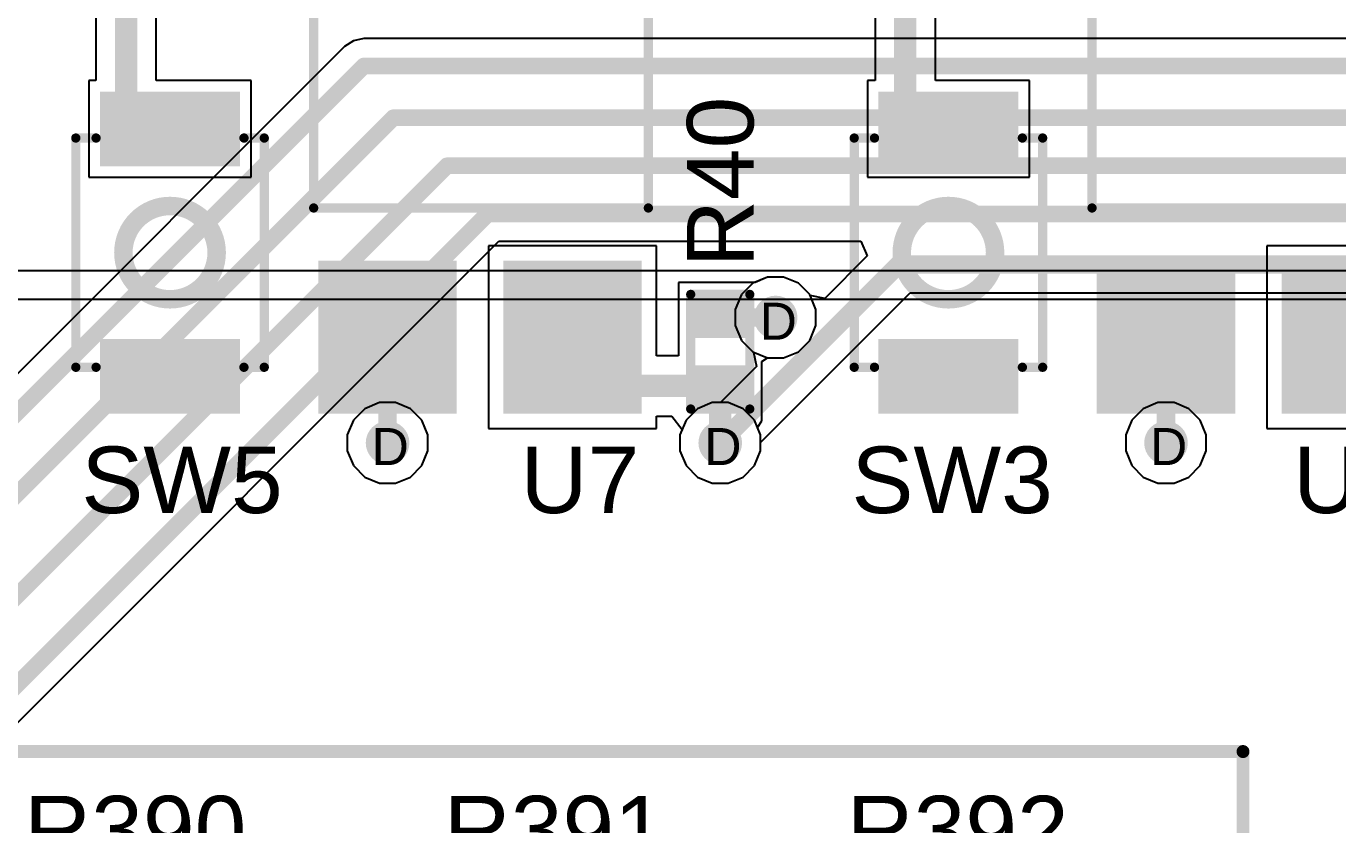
# Model space of a CAD drawing. Header units: inches. Extents: x -11 to 5428, y 0 to 5423.
# Drawn here: x 223.2 to 241.23, y 75.96 to 86.93 of the extents above; entities that cross this region are included whole.
import ezdxf

# ---------------------------------------------------------------- set-up
doc = ezdxf.new("R2010")
doc.units = ezdxf.units.IN
for name, color, linetype in [('Bottom Layer', 5, 'Continuous'), ('Drill Drawing', 1, 'Continuous'), ('GND', 16, 'Continuous'), ('PWR', 76, 'Continuous'), ('Top Layer', 1, 'Continuous'), ('Top Overlay', 2, 'Continuous'), ('Top Paste', 8, 'Continuous'), ('Top Solder', 216, 'Continuous'), ('Via Holes', 16, 'Continuous')]:
    doc.layers.add(name, color=color, linetype=linetype)
doc.styles.add('Arial', font='', dxfattribs={"height": 0.2})
doc.styles.get('Arial').set_extended_font_data('Arial')

# ---------------------------------------------------------------- blocks, each defined once
blk = doc.blocks.new('R___0402_256')
at = {"layer": 'Top Layer'}
for points in [[(-0.699, -0.318), (-0.699, 0.317), (-0.241, 0.317), (-0.241, -0.318)], [(0.241, -0.318), (0.241, 0.317), (0.699, 0.317), (0.699, -0.318)]]:
    blk.add_hatch(color=1, dxfattribs=at).paths.add_polyline_path(points)
at = {"layer": 'Top Paste'}
for points in [[(-0.699, -0.318), (-0.699, 0.317), (-0.241, 0.317), (-0.241, -0.318)], [(0.241, -0.318), (0.241, 0.317), (0.699, 0.317), (0.699, -0.318)]]:
    blk.add_hatch(color=8, dxfattribs=at).paths.add_polyline_path(points)
at = {"layer": 'Top Solder'}
for points in [[(-0.754, -0.373), (-0.754, 0.372), (-0.186, 0.372), (-0.186, -0.373)], [(0.186, -0.373), (0.186, 0.372), (0.754, 0.372), (0.754, -0.373)]]:
    blk.add_hatch(color=216, dxfattribs=at).paths.add_polyline_path(points)
at = {"layer": 'Top Overlay'}
for points in [[(-0.787, 0.406, 0.127, 0.127, 0), (0.787, 0.406, 0.127, 0.127, 0)], [(-0.787, 0.406, 0.127, 0.127, 0), (-0.787, -0.406, 0.127, 0.127, 0)], [(0.787, 0.406, 0.127, 0.127, 0), (0.787, -0.406, 0.127, 0.127, 0)], [(-0.787, -0.406, 0.127, 0.127, 0), (0.787, -0.406, 0.127, 0.127, 0)], [(-0.813, -0.432, 0.00323, 0.00323, 0), (0.813, -0.432, 0.00323, 0.00323, 0)]]:
    blk.add_lwpolyline(points, format="xyseb", dxfattribs=at)
for points in [[(-0.819, 0.406, 0.0635, 0.0635, 1), (-0.756, 0.406, 0.0635, 0.0635, 1)], [(-0.819, 0.406, 0.0635, 0.0635, 1), (-0.756, 0.406, 0.0635, 0.0635, 1)], [(0.756, 0.406, 0.0635, 0.0635, 1), (0.819, 0.406, 0.0635, 0.0635, 1)], [(0.756, 0.406, 0.0635, 0.0635, 1), (0.819, 0.406, 0.0635, 0.0635, 1)], [(-0.819, -0.406, 0.0635, 0.0635, 1), (-0.756, -0.406, 0.0635, 0.0635, 1)], [(-0.819, -0.406, 0.0635, 0.0635, 1), (-0.756, -0.406, 0.0635, 0.0635, 1)], [(0.756, -0.406, 0.0635, 0.0635, 1), (0.819, -0.406, 0.0635, 0.0635, 1)], [(0.756, -0.406, 0.0635, 0.0635, 1), (0.819, -0.406, 0.0635, 0.0635, 1)], [(-0.814, -0.432, 0.00161, 0.00161, 1), (-0.812, -0.432, 0.00161, 0.00161, 1)], [(0.812, -0.432, 0.00161, 0.00161, 1), (0.814, -0.432, 0.00161, 0.00161, 1)]]:
    blk.add_lwpolyline(points, format="xyseb", close=True, dxfattribs=at)
blk = doc.blocks.new('B3U_1000P_260')
at = {"layer": 'Top Layer'}
for points in [[(-2.11, 0.86), (-1.29, 0.86), (-1.29, -0.86), (-2.11, -0.86)], [(1.29, 0.86), (2.11, 0.86), (2.11, -0.86), (1.29, -0.86)]]:
    blk.add_hatch(color=1, dxfattribs=at).paths.add_polyline_path(points)
at = {"layer": 'Top Paste'}
for points in [[(-2.11, 0.86), (-1.29, 0.86), (-1.29, -0.86), (-2.11, -0.86)], [(1.29, 0.86), (2.11, 0.86), (2.11, -0.86), (1.29, -0.86)]]:
    blk.add_hatch(color=8, dxfattribs=at).paths.add_polyline_path(points)
at = {"layer": 'Top Solder'}
for points in [[(-2.212, 0.962), (-1.188, 0.962), (-1.188, -0.962), (-2.212, -0.962)], [(1.188, 0.962), (2.212, 0.962), (2.212, -0.962), (1.188, -0.962)]]:
    blk.add_hatch(color=216, dxfattribs=at).paths.add_polyline_path(points)
at = {"layer": 'Top Overlay'}
for points in [[(-1.575, 1.295, 0.127, 0.127, 0), (1.575, 1.295, 0.127, 0.127, 0)], [(-1.575, 1.295, 0.127, 0.127, 0), (-1.575, 1.016, 0.127, 0.127, 0)], [(1.575, 1.295, 0.127, 0.127, 0), (1.575, 1.016, 0.127, 0.127, 0)], [(-1.575, -1.016, 0.127, 0.127, 0), (-1.575, -1.295, 0.127, 0.127, 0)], [(1.575, -1.016, 0.127, 0.127, 0), (1.575, -1.295, 0.127, 0.127, 0)], [(-1.575, -1.295, 0.127, 0.127, 0), (1.575, -1.295, 0.127, 0.127, 0)]]:
    blk.add_lwpolyline(points, format="xyseb", dxfattribs=at)
for points in [[(-1.607, 1.295, 0.0635, 0.0635, 1), (-1.543, 1.295, 0.0635, 0.0635, 1)], [(-1.607, 1.295, 0.0635, 0.0635, 1), (-1.543, 1.295, 0.0635, 0.0635, 1)], [(1.543, 1.295, 0.0635, 0.0635, 1), (1.607, 1.295, 0.0635, 0.0635, 1)], [(1.543, 1.295, 0.0635, 0.0635, 1), (1.607, 1.295, 0.0635, 0.0635, 1)], [(-1.607, 1.016, 0.0635, 0.0635, 1), (-1.543, 1.016, 0.0635, 0.0635, 1)], [(1.543, 1.016, 0.0635, 0.0635, 1), (1.607, 1.016, 0.0635, 0.0635, 1)], [(0.641, 0, 0.254, 0.254, 1), (-0.641, 0, 0.254, 0.254, 1)], [(-0.705, 0, 0.127, 0.127, 1), (-0.578, 0, 0.127, 0.127, 1)], [(0.578, 0, 0.127, 0.127, 1), (0.705, 0, 0.127, 0.127, 1)], [(-1.607, -1.016, 0.0635, 0.0635, 1), (-1.543, -1.016, 0.0635, 0.0635, 1)], [(1.543, -1.016, 0.0635, 0.0635, 1), (1.607, -1.016, 0.0635, 0.0635, 1)], [(-1.607, -1.295, 0.0635, 0.0635, 1), (-1.543, -1.295, 0.0635, 0.0635, 1)], [(-1.607, -1.295, 0.0635, 0.0635, 1), (-1.543, -1.295, 0.0635, 0.0635, 1)], [(1.543, -1.295, 0.0635, 0.0635, 1), (1.607, -1.295, 0.0635, 0.0635, 1)], [(1.543, -1.295, 0.0635, 0.0635, 1), (1.607, -1.295, 0.0635, 0.0635, 1)]]:
    blk.add_lwpolyline(points, format="xyseb", close=True, dxfattribs=at)
blk = doc.blocks.new('B3U_1000P_262')
at = {"layer": 'Top Layer'}
for points in [[(-2.11, 0.86), (-1.29, 0.86), (-1.29, -0.86), (-2.11, -0.86)], [(1.29, 0.86), (2.11, 0.86), (2.11, -0.86), (1.29, -0.86)]]:
    blk.add_hatch(color=1, dxfattribs=at).paths.add_polyline_path(points)
at = {"layer": 'Top Paste'}
for points in [[(-2.11, 0.86), (-1.29, 0.86), (-1.29, -0.86), (-2.11, -0.86)], [(1.29, 0.86), (2.11, 0.86), (2.11, -0.86), (1.29, -0.86)]]:
    blk.add_hatch(color=8, dxfattribs=at).paths.add_polyline_path(points)
at = {"layer": 'Top Solder'}
for points in [[(-2.212, 0.962), (-1.188, 0.962), (-1.188, -0.962), (-2.212, -0.962)], [(1.188, 0.962), (2.212, 0.962), (2.212, -0.962), (1.188, -0.962)]]:
    blk.add_hatch(color=216, dxfattribs=at).paths.add_polyline_path(points)
at = {"layer": 'Top Overlay'}
for points in [[(-1.575, 1.295, 0.127, 0.127, 0), (1.575, 1.295, 0.127, 0.127, 0)], [(-1.575, 1.295, 0.127, 0.127, 0), (-1.575, 1.016, 0.127, 0.127, 0)], [(1.575, 1.295, 0.127, 0.127, 0), (1.575, 1.016, 0.127, 0.127, 0)], [(-1.575, -1.016, 0.127, 0.127, 0), (-1.575, -1.295, 0.127, 0.127, 0)], [(1.575, -1.016, 0.127, 0.127, 0), (1.575, -1.295, 0.127, 0.127, 0)], [(-1.575, -1.295, 0.127, 0.127, 0), (1.575, -1.295, 0.127, 0.127, 0)]]:
    blk.add_lwpolyline(points, format="xyseb", dxfattribs=at)
for points in [[(-1.607, 1.295, 0.0635, 0.0635, 1), (-1.543, 1.295, 0.0635, 0.0635, 1)], [(-1.607, 1.295, 0.0635, 0.0635, 1), (-1.543, 1.295, 0.0635, 0.0635, 1)], [(1.543, 1.295, 0.0635, 0.0635, 1), (1.607, 1.295, 0.0635, 0.0635, 1)], [(1.543, 1.295, 0.0635, 0.0635, 1), (1.607, 1.295, 0.0635, 0.0635, 1)], [(-1.607, 1.016, 0.0635, 0.0635, 1), (-1.543, 1.016, 0.0635, 0.0635, 1)], [(1.543, 1.016, 0.0635, 0.0635, 1), (1.607, 1.016, 0.0635, 0.0635, 1)], [(0.641, 0, 0.254, 0.254, 1), (-0.641, 0, 0.254, 0.254, 1)], [(-0.705, 0, 0.127, 0.127, 1), (-0.578, 0, 0.127, 0.127, 1)], [(0.578, 0, 0.127, 0.127, 1), (0.705, 0, 0.127, 0.127, 1)], [(-1.607, -1.016, 0.0635, 0.0635, 1), (-1.543, -1.016, 0.0635, 0.0635, 1)], [(1.543, -1.016, 0.0635, 0.0635, 1), (1.607, -1.016, 0.0635, 0.0635, 1)], [(-1.607, -1.295, 0.0635, 0.0635, 1), (-1.543, -1.295, 0.0635, 0.0635, 1)], [(-1.607, -1.295, 0.0635, 0.0635, 1), (-1.543, -1.295, 0.0635, 0.0635, 1)], [(1.543, -1.295, 0.0635, 0.0635, 1), (1.607, -1.295, 0.0635, 0.0635, 1)], [(1.543, -1.295, 0.0635, 0.0635, 1), (1.607, -1.295, 0.0635, 0.0635, 1)]]:
    blk.add_lwpolyline(points, format="xyseb", close=True, dxfattribs=at)
blk = doc.blocks.new('PC817C_264')
at = {"layer": 'Top Layer'}
for points in [[(-4.1, 2.17), (-4.1, 0.37), (-6.1, 0.37), (-6.1, 2.17)], [(6.1, 2.17), (6.1, 0.37), (4.1, 0.37), (4.1, 2.17)], [(-4.1, -0.37), (-4.1, -2.17), (-6.1, -2.17), (-6.1, -0.37)], [(6.1, -0.37), (6.1, -2.17), (4.1, -2.17), (4.1, -0.37)]]:
    blk.add_hatch(color=1, dxfattribs=at).paths.add_polyline_path(points)
at = {"layer": 'Top Paste'}
for points in [[(-4.1, 2.17), (-4.1, 0.37), (-6.1, 0.37), (-6.1, 2.17)], [(6.1, 2.17), (6.1, 0.37), (4.1, 0.37), (4.1, 2.17)], [(-4.1, -0.37), (-4.1, -2.17), (-6.1, -2.17), (-6.1, -0.37)], [(6.1, -0.37), (6.1, -2.17), (4.1, -2.17), (4.1, -0.37)]]:
    blk.add_hatch(color=8, dxfattribs=at).paths.add_polyline_path(points)
at = {"layer": 'Top Solder'}
for points in [[(-4.049, 2.221), (-4.049, 0.319), (-6.151, 0.319), (-6.151, 2.221)], [(6.151, 2.221), (6.151, 0.319), (4.049, 0.319), (4.049, 2.221)], [(-4.049, -0.319), (-4.049, -2.221), (-6.151, -2.221), (-6.151, -0.319)], [(6.151, -0.319), (6.151, -2.221), (4.049, -2.221), (4.049, -0.319)]]:
    blk.add_hatch(color=216, dxfattribs=at).paths.add_polyline_path(points)
at = {"layer": 'Top Overlay'}
for points in [[(-3.175, -2.286, 0.127, 0.127, 0), (-3.175, 2.314, 0.127, 0.127, 0)], [(3.325, 2.314, 0.127, 0.127, 0), (-3.175, 2.314, 0.127, 0.127, 0)], [(3.325, -2.286, 0.127, 0.127, 0), (3.325, 2.314, 0.127, 0.127, 0)], [(-6.274, 1.321, 0.25, 0.25, 0), (-6.401, 1.448, 0.25, 0.25, 0)], [(-6.401, 1.194, 0.25, 0.25, 0), (-6.401, 1.448, 0.25, 0.25, 0)], [(-6.401, 1.194, 0.25, 0.25, 0), (-6.274, 1.321, 0.25, 0.25, 0)], [(3.325, -2.286, 0.127, 0.127, 0), (-3.175, -2.286, 0.127, 0.127, 0)]]:
    blk.add_lwpolyline(points, format="xyseb", dxfattribs=at)
for points in [[(-3.207, 2.314, 0.0635, 0.0635, 1), (-3.143, 2.314, 0.0635, 0.0635, 1)], [(-3.207, 2.314, 0.0635, 0.0635, 1), (-3.143, 2.314, 0.0635, 0.0635, 1)], [(3.293, 2.314, 0.0635, 0.0635, 1), (3.357, 2.314, 0.0635, 0.0635, 1)], [(3.293, 2.314, 0.0635, 0.0635, 1), (3.357, 2.314, 0.0635, 0.0635, 1)], [(-6.463, 1.448, 0.125, 0.125, 1), (-6.338, 1.448, 0.125, 0.125, 1)], [(-6.463, 1.448, 0.125, 0.125, 1), (-6.338, 1.448, 0.125, 0.125, 1)], [(-6.336, 1.321, 0.125, 0.125, 1), (-6.211, 1.321, 0.125, 0.125, 1)], [(-6.336, 1.321, 0.125, 0.125, 1), (-6.211, 1.321, 0.125, 0.125, 1)], [(-6.463, 1.194, 0.125, 0.125, 1), (-6.338, 1.194, 0.125, 0.125, 1)], [(-6.463, 1.194, 0.125, 0.125, 1), (-6.338, 1.194, 0.125, 0.125, 1)], [(-3.207, -2.286, 0.0635, 0.0635, 1), (-3.143, -2.286, 0.0635, 0.0635, 1)], [(-3.207, -2.286, 0.0635, 0.0635, 1), (-3.143, -2.286, 0.0635, 0.0635, 1)], [(3.293, -2.286, 0.0635, 0.0635, 1), (3.357, -2.286, 0.0635, 0.0635, 1)], [(3.293, -2.286, 0.0635, 0.0635, 1), (3.357, -2.286, 0.0635, 0.0635, 1)]]:
    blk.add_lwpolyline(points, format="xyseb", close=True, dxfattribs=at)
blk = doc.blocks.new('PC817C_266')
at = {"layer": 'Top Layer'}
for points in [[(-4.1, 2.17), (-4.1, 0.37), (-6.1, 0.37), (-6.1, 2.17)], [(6.1, 2.17), (6.1, 0.37), (4.1, 0.37), (4.1, 2.17)], [(-4.1, -0.37), (-4.1, -2.17), (-6.1, -2.17), (-6.1, -0.37)], [(6.1, -0.37), (6.1, -2.17), (4.1, -2.17), (4.1, -0.37)]]:
    blk.add_hatch(color=1, dxfattribs=at).paths.add_polyline_path(points)
at = {"layer": 'Top Paste'}
for points in [[(-4.1, 2.17), (-4.1, 0.37), (-6.1, 0.37), (-6.1, 2.17)], [(6.1, 2.17), (6.1, 0.37), (4.1, 0.37), (4.1, 2.17)], [(-4.1, -0.37), (-4.1, -2.17), (-6.1, -2.17), (-6.1, -0.37)], [(6.1, -0.37), (6.1, -2.17), (4.1, -2.17), (4.1, -0.37)]]:
    blk.add_hatch(color=8, dxfattribs=at).paths.add_polyline_path(points)
at = {"layer": 'Top Solder'}
for points in [[(-4.049, 2.221), (-4.049, 0.319), (-6.151, 0.319), (-6.151, 2.221)], [(6.151, 2.221), (6.151, 0.319), (4.049, 0.319), (4.049, 2.221)], [(-4.049, -0.319), (-4.049, -2.221), (-6.151, -2.221), (-6.151, -0.319)], [(6.151, -0.319), (6.151, -2.221), (4.049, -2.221), (4.049, -0.319)]]:
    blk.add_hatch(color=216, dxfattribs=at).paths.add_polyline_path(points)
at = {"layer": 'Top Overlay'}
for points in [[(3.325, 2.314, 0.127, 0.127, 0), (-3.175, 2.314, 0.127, 0.127, 0)], [(-3.175, -2.286, 0.127, 0.127, 0), (-3.175, 2.314, 0.127, 0.127, 0)], [(3.325, -2.286, 0.127, 0.127, 0), (3.325, 2.314, 0.127, 0.127, 0)], [(-6.401, 1.194, 0.25, 0.25, 0), (-6.401, 1.448, 0.25, 0.25, 0)], [(-6.274, 1.321, 0.25, 0.25, 0), (-6.401, 1.448, 0.25, 0.25, 0)], [(-6.401, 1.194, 0.25, 0.25, 0), (-6.274, 1.321, 0.25, 0.25, 0)], [(3.325, -2.286, 0.127, 0.127, 0), (-3.175, -2.286, 0.127, 0.127, 0)]]:
    blk.add_lwpolyline(points, format="xyseb", dxfattribs=at)
for points in [[(-3.207, 2.314, 0.0635, 0.0635, 1), (-3.143, 2.314, 0.0635, 0.0635, 1)], [(-3.207, 2.314, 0.0635, 0.0635, 1), (-3.143, 2.314, 0.0635, 0.0635, 1)], [(3.293, 2.314, 0.0635, 0.0635, 1), (3.357, 2.314, 0.0635, 0.0635, 1)], [(3.293, 2.314, 0.0635, 0.0635, 1), (3.357, 2.314, 0.0635, 0.0635, 1)], [(-6.463, 1.448, 0.125, 0.125, 1), (-6.338, 1.448, 0.125, 0.125, 1)], [(-6.463, 1.448, 0.125, 0.125, 1), (-6.338, 1.448, 0.125, 0.125, 1)], [(-6.336, 1.321, 0.125, 0.125, 1), (-6.211, 1.321, 0.125, 0.125, 1)], [(-6.336, 1.321, 0.125, 0.125, 1), (-6.211, 1.321, 0.125, 0.125, 1)], [(-6.463, 1.194, 0.125, 0.125, 1), (-6.338, 1.194, 0.125, 0.125, 1)], [(-6.463, 1.194, 0.125, 0.125, 1), (-6.338, 1.194, 0.125, 0.125, 1)], [(-3.207, -2.286, 0.0635, 0.0635, 1), (-3.143, -2.286, 0.0635, 0.0635, 1)], [(-3.207, -2.286, 0.0635, 0.0635, 1), (-3.143, -2.286, 0.0635, 0.0635, 1)], [(3.293, -2.286, 0.0635, 0.0635, 1), (3.357, -2.286, 0.0635, 0.0635, 1)], [(3.293, -2.286, 0.0635, 0.0635, 1), (3.357, -2.286, 0.0635, 0.0635, 1)]]:
    blk.add_lwpolyline(points, format="xyseb", close=True, dxfattribs=at)

msp = doc.modelspace()

# ---------------------------------------------------------------- hatches: boundary and pattern name
at = {"layer": 'Bottom Layer'}
h = msp.add_hatch(color=5, dxfattribs=at)
edge = h.paths.add_edge_path()
edge.add_arc((233.502, 82.927), 0.3, 0, 360)
h = msp.add_hatch(color=5, dxfattribs=at)
edge = h.paths.add_edge_path()
edge.add_arc((228.169, 81.204), 0.3, 0, 360)
h = msp.add_hatch(color=5, dxfattribs=at)
edge = h.paths.add_edge_path()
edge.add_arc((232.741, 81.204), 0.3, 0, 360)
h = msp.add_hatch(color=5, dxfattribs=at)
edge = h.paths.add_edge_path()
edge.add_arc((238.867, 81.204), 0.3, 0, 360)
at = {"layer": 'GND'}
h = msp.add_hatch(color=16, dxfattribs=at)
edge = h.paths.add_edge_path()
edge.add_arc((233.502, 82.927), 0.3, 0, 360)
h = msp.add_hatch(color=16, dxfattribs=at)
edge = h.paths.add_edge_path()
edge.add_arc((228.169, 81.204), 0.3, 0, 360)
h = msp.add_hatch(color=16, dxfattribs=at)
edge = h.paths.add_edge_path()
edge.add_arc((232.741, 81.204), 0.3, 0, 360)
h = msp.add_hatch(color=16, dxfattribs=at)
edge = h.paths.add_edge_path()
edge.add_arc((238.867, 81.204), 0.3, 0, 360)
at = {"layer": 'PWR'}
h = msp.add_hatch(color=76, dxfattribs=at)
edge = h.paths.add_edge_path()
edge.add_arc((233.502, 82.927), 0.3, 0, 360)
h = msp.add_hatch(color=76, dxfattribs=at)
edge = h.paths.add_edge_path()
edge.add_arc((228.169, 81.204), 0.3, 0, 360)
h = msp.add_hatch(color=76, dxfattribs=at)
edge = h.paths.add_edge_path()
edge.add_arc((232.741, 81.204), 0.3, 0, 360)
h = msp.add_hatch(color=76, dxfattribs=at)
edge = h.paths.add_edge_path()
edge.add_arc((238.867, 81.204), 0.3, 0, 360)
at = {"layer": 'Top Layer'}
h = msp.add_hatch(color=1, dxfattribs=at)
edge = h.paths.add_edge_path()
edge.add_arc((233.502, 82.927), 0.3, 0, 360)
h = msp.add_hatch(color=1, dxfattribs=at)
edge = h.paths.add_edge_path()
edge.add_arc((228.169, 81.204), 0.3, 0, 360)
h = msp.add_hatch(color=1, dxfattribs=at)
edge = h.paths.add_edge_path()
edge.add_arc((232.741, 81.204), 0.3, 0, 360)
h = msp.add_hatch(color=1, dxfattribs=at)
edge = h.paths.add_edge_path()
edge.add_arc((238.867, 81.204), 0.3, 0, 360)
at = {"layer": 'Via Holes'}
h = msp.add_hatch(color=7, dxfattribs=at)
edge = h.paths.add_edge_path()
edge.add_arc((233.502, 82.927), 0.15, 0, 360)
h = msp.add_hatch(color=7, dxfattribs=at)
edge = h.paths.add_edge_path()
edge.add_arc((228.169, 81.204), 0.15, 0, 360)
h = msp.add_hatch(color=7, dxfattribs=at)
edge = h.paths.add_edge_path()
edge.add_arc((232.741, 81.204), 0.15, 0, 360)
h = msp.add_hatch(color=7, dxfattribs=at)
edge = h.paths.add_edge_path()
edge.add_arc((238.867, 81.204), 0.15, 0, 360)

# ---------------------------------------------------------------- linework, layer by layer
at = {"layer": 'Bottom Layer'}
for p, q in [((227.699, 86.73), (227.577, 86.649)), ((227.843, 86.759), (227.699, 86.73)), ((293.299, 86.759), (227.843, 86.759)), ((227.577, 86.649), (218.794, 77.866)), ((221.838, 76.113), (229.7, 83.976)), ((229.7, 83.976), (234.675, 83.976)), ((234.675, 83.976), (234.76, 83.773)), ((234.76, 83.773), (234.176, 83.189)), ((233.392, 83.481), (233.188, 83.397)), ((233.612, 83.481), (233.392, 83.481)), ((233.816, 83.397), (233.612, 83.481)), ((233.188, 83.397), (233.033, 83.241)), ((233.972, 83.241), (233.816, 83.397)), ((233.033, 83.241), (232.948, 83.037)), ((233.295, 81.209), (235.353, 83.267)), ((233.977, 83.229), (233.972, 83.241)), ((234.176, 83.189), (233.977, 83.229)), ((235.353, 83.267), (243.522, 83.267)), ((232.948, 83.037), (232.948, 82.817)), ((232.948, 82.817), (233.033, 82.613)), ((233.033, 82.613), (233.188, 82.457)), ((233.188, 82.457), (233.2, 82.452)), ((233.2, 82.452), (233.24, 82.253)), ((233.24, 82.253), (232.745, 81.758)), ((232.427, 81.674), (232.271, 81.518)), ((232.631, 81.758), (232.427, 81.674)), ((232.745, 81.758), (232.631, 81.758)), ((232.271, 81.518), (232.187, 81.315)), ((232.187, 81.315), (232.187, 81.094)), ((233.295, 81.094), (233.295, 81.209)), ((232.187, 81.094), (232.271, 80.891)), ((233.21, 80.891), (233.295, 81.094)), ((232.271, 80.891), (232.427, 80.735)), ((233.055, 80.735), (233.21, 80.891)), ((232.427, 80.735), (232.631, 80.65)), ((232.631, 80.65), (232.851, 80.65)), ((232.851, 80.65), (233.055, 80.735))]:
    msp.add_line(p, q, dxfattribs=at)
for points in [[(219.06, 77.601, 0.229, 0.229, 0), (227.843, 86.383, 0.229, 0.229, 0)], [(227.843, 86.383, 0.229, 0.229, 0), (293.299, 86.383, 0.229, 0.229, 0)], [(219.912, 77.335, 0.229, 0.229, 0), (228.249, 85.672, 0.229, 0.229, 0)], [(228.249, 85.672, 0.229, 0.229, 0), (293.005, 85.672, 0.229, 0.229, 0)], [(220.677, 76.703, 0.229, 0.229, 0), (228.986, 85.012, 0.229, 0.229, 0)], [(228.986, 85.012, 0.229, 0.229, 0), (292.731, 85.012, 0.229, 0.229, 0)], [(221.462, 76.269, 0.229, 0.229, 0), (229.545, 84.351, 0.229, 0.229, 0)], [(229.545, 84.351, 0.229, 0.229, 0), (292.458, 84.351, 0.229, 0.229, 0)], [(232.741, 81.204, 0.254, 0.254, 0), (235.192, 83.655, 0.254, 0.254, 0)], [(235.192, 83.655, 0.254, 0.254, 0), (263.759, 83.655, 0.254, 0.254, 0)]]:
    msp.add_lwpolyline(points, format="xyseb", dxfattribs=at)
for points in [[(227.786, 86.383, 0.114, 0.114, 1), (227.9, 86.383, 0.114, 0.114, 1)], [(227.786, 86.383, 0.114, 0.114, 1), (227.9, 86.383, 0.114, 0.114, 1)], [(228.192, 85.672, 0.114, 0.114, 1), (228.306, 85.672, 0.114, 0.114, 1)], [(228.192, 85.672, 0.114, 0.114, 1), (228.306, 85.672, 0.114, 0.114, 1)], [(228.929, 85.012, 0.114, 0.114, 1), (229.043, 85.012, 0.114, 0.114, 1)], [(228.929, 85.012, 0.114, 0.114, 1), (229.043, 85.012, 0.114, 0.114, 1)], [(229.487, 84.351, 0.114, 0.114, 1), (229.602, 84.351, 0.114, 0.114, 1)], [(229.487, 84.351, 0.114, 0.114, 1), (229.602, 84.351, 0.114, 0.114, 1)], [(235.128, 83.655, 0.127, 0.127, 1), (235.255, 83.655, 0.127, 0.127, 1)], [(235.128, 83.655, 0.127, 0.127, 1), (235.255, 83.655, 0.127, 0.127, 1)], [(232.677, 81.204, 0.127, 0.127, 1), (232.804, 81.204, 0.127, 0.127, 1)]]:
    msp.add_lwpolyline(points, format="xyseb", close=True, dxfattribs=at)
at = {"layer": 'GND'}
for p, q in [((233.392, 83.481), (233.188, 83.397)), ((233.612, 83.481), (233.392, 83.481)), ((233.816, 83.397), (233.612, 83.481)), ((233.188, 83.397), (233.033, 83.241)), ((233.972, 83.241), (233.816, 83.397)), ((233.033, 83.241), (232.948, 83.037)), ((234.056, 83.037), (233.972, 83.241)), ((232.948, 83.037), (232.948, 82.817)), ((234.056, 82.817), (234.056, 83.037)), ((232.948, 82.817), (233.033, 82.613)), ((233.972, 82.613), (234.056, 82.817)), ((233.033, 82.613), (233.188, 82.457)), ((233.816, 82.457), (233.972, 82.613)), ((233.188, 82.457), (233.392, 82.373)), ((233.612, 82.373), (233.816, 82.457)), ((233.392, 82.373), (233.612, 82.373)), ((232.427, 81.674), (232.271, 81.518)), ((232.631, 81.758), (232.427, 81.674)), ((232.851, 81.758), (232.631, 81.758)), ((233.055, 81.674), (232.851, 81.758)), ((233.21, 81.518), (233.055, 81.674)), ((232.271, 81.518), (232.187, 81.315)), ((233.295, 81.315), (233.21, 81.518)), ((232.187, 81.315), (232.187, 81.094)), ((233.295, 81.094), (233.295, 81.315)), ((232.187, 81.094), (232.271, 80.891)), ((233.21, 80.891), (233.295, 81.094)), ((232.271, 80.891), (232.427, 80.735)), ((233.055, 80.735), (233.21, 80.891)), ((232.427, 80.735), (232.631, 80.65)), ((232.631, 80.65), (232.851, 80.65)), ((232.851, 80.65), (233.055, 80.735))]:
    msp.add_line(p, q, dxfattribs=at)
at = {"layer": 'PWR'}
for p, q in [((300.355, 83.566), (212.547, 83.566)), ((212.92, 83.178), (299.967, 83.178)), ((227.855, 81.674), (227.699, 81.518)), ((228.059, 81.758), (227.855, 81.674)), ((228.279, 81.758), (228.059, 81.758)), ((228.483, 81.674), (228.279, 81.758)), ((228.638, 81.518), (228.483, 81.674)), ((232.427, 81.674), (232.271, 81.518)), ((232.631, 81.758), (232.427, 81.674)), ((232.851, 81.758), (232.631, 81.758)), ((233.055, 81.674), (232.851, 81.758)), ((233.21, 81.518), (233.055, 81.674)), ((238.554, 81.674), (238.398, 81.518)), ((238.757, 81.758), (238.554, 81.674)), ((238.978, 81.758), (238.757, 81.758)), ((239.181, 81.674), (238.978, 81.758)), ((239.337, 81.518), (239.181, 81.674)), ((227.699, 81.518), (227.615, 81.315)), ((228.723, 81.315), (228.638, 81.518)), ((232.271, 81.518), (232.187, 81.315)), ((233.295, 81.315), (233.21, 81.518)), ((238.398, 81.518), (238.313, 81.315)), ((239.421, 81.315), (239.337, 81.518)), ((227.615, 81.315), (227.615, 81.094)), ((228.723, 81.094), (228.723, 81.315)), ((232.187, 81.315), (232.187, 81.094)), ((233.295, 81.094), (233.295, 81.315)), ((238.313, 81.315), (238.313, 81.094)), ((239.421, 81.094), (239.421, 81.315)), ((227.615, 81.094), (227.699, 80.891)), ((228.638, 80.891), (228.723, 81.094)), ((232.187, 81.094), (232.271, 80.891)), ((233.21, 80.891), (233.295, 81.094)), ((238.313, 81.094), (238.398, 80.891)), ((239.337, 80.891), (239.421, 81.094)), ((227.699, 80.891), (227.855, 80.735)), ((228.483, 80.735), (228.638, 80.891)), ((232.271, 80.891), (232.427, 80.735)), ((233.055, 80.735), (233.21, 80.891)), ((238.398, 80.891), (238.554, 80.735)), ((239.181, 80.735), (239.337, 80.891)), ((227.855, 80.735), (228.059, 80.65)), ((228.059, 80.65), (228.279, 80.65)), ((228.279, 80.65), (228.483, 80.735)), ((232.427, 80.735), (232.631, 80.65)), ((232.631, 80.65), (232.851, 80.65)), ((232.851, 80.65), (233.055, 80.735)), ((238.554, 80.735), (238.757, 80.65)), ((238.757, 80.65), (238.978, 80.65)), ((238.978, 80.65), (239.181, 80.735))]:
    msp.add_line(p, q, dxfattribs=at)
at = {"layer": 'Top Layer'}
for p, q in [((224.161, 91.46), (224.161, 86.182)), ((234.869, 91.469), (234.869, 86.182)), ((224.99, 86.182), (224.99, 88.558)), ((235.698, 86.182), (235.698, 88.555)), ((224.161, 86.182), (224.065, 86.182)), ((224.065, 86.182), (224.065, 84.854)), ((226.293, 86.182), (224.99, 86.182)), ((226.293, 84.854), (226.293, 86.182)), ((234.869, 86.182), (234.763, 86.182)), ((234.763, 86.182), (234.763, 84.854)), ((236.991, 86.182), (235.698, 86.182)), ((236.991, 84.854), (236.991, 86.182)), ((224.065, 84.854), (226.293, 84.854)), ((234.763, 84.854), (236.991, 84.854)), ((231.863, 83.911), (229.555, 83.911)), ((229.555, 83.911), (229.555, 81.403)), ((231.863, 82.402), (231.863, 83.911)), ((242.561, 83.911), (240.253, 83.911)), ((240.253, 83.911), (240.253, 81.403)), ((233.392, 83.481), (233.22, 83.41)), ((233.612, 83.481), (233.392, 83.481)), ((233.816, 83.397), (233.612, 83.481)), ((233.22, 83.41), (232.169, 83.41)), ((232.169, 83.41), (232.169, 82.402)), ((233.972, 83.241), (233.816, 83.397)), ((234.056, 83.037), (233.972, 83.241)), ((234.056, 82.817), (234.056, 83.037)), ((233.972, 82.613), (234.056, 82.817)), ((233.816, 82.457), (233.972, 82.613)), ((232.169, 82.402), (231.863, 82.402)), ((233.612, 82.373), (233.816, 82.457)), ((233.312, 82.32), (233.392, 82.373)), ((233.312, 81.505), (233.312, 82.32)), ((233.392, 82.373), (233.612, 82.373)), ((231.863, 81.403), (231.863, 81.573)), ((231.863, 81.573), (232.074, 81.573)), ((232.074, 81.573), (232.218, 81.39)), ((233.253, 81.416), (233.312, 81.505)), ((233.312, 81.505), (233.312, 81.505)), ((229.555, 81.403), (231.863, 81.403)), ((232.218, 81.39), (232.187, 81.315)), ((232.187, 81.315), (232.187, 81.094)), ((233.295, 81.315), (233.253, 81.416)), ((233.295, 81.094), (233.295, 81.315)), ((240.253, 81.403), (242.561, 81.403)), ((232.187, 81.094), (232.271, 80.891)), ((233.21, 80.891), (233.295, 81.094)), ((232.271, 80.891), (232.427, 80.735)), ((233.055, 80.735), (233.21, 80.891)), ((232.427, 80.735), (232.631, 80.65)), ((232.631, 80.65), (232.851, 80.65)), ((232.851, 80.65), (233.055, 80.735))]:
    msp.add_line(p, q, dxfattribs=at)
for points in [[(224.575, 85.737, 0.305, 0.305, 0), (224.575, 91.46, 0.305, 0.305, 0)], [(235.283, 85.737, 0.305, 0.305, 0), (235.283, 91.469, 0.305, 0.305, 0)], [(224.575, 85.737, 0.305, 0.305, 0), (224.795, 85.518, 0.305, 0.305, 0)], [(235.283, 85.737, 0.305, 0.305, 0), (235.503, 85.518, 0.305, 0.305, 0)], [(224.795, 85.518, 0.305, 0.305, 0), (225.179, 85.518, 0.305, 0.305, 0)], [(235.503, 85.518, 0.305, 0.305, 0), (235.877, 85.518, 0.305, 0.305, 0)], [(232.741, 82.927, 0.254, 0.254, 0), (233.502, 82.927, 0.254, 0.254, 0)], [(228.169, 81.204, 0.254, 0.254, 0), (228.169, 82.657, 0.254, 0.254, 0)], [(230.709, 82.657, 0.305, 0.305, 0), (231.379, 81.987, 0.305, 0.305, 0)], [(238.867, 81.204, 0.254, 0.254, 0), (238.867, 82.657, 0.254, 0.254, 0)], [(231.379, 81.987, 0.305, 0.305, 0), (232.741, 81.987, 0.305, 0.305, 0)], [(232.741, 81.204, 0.305, 0.305, 0), (232.741, 81.987, 0.305, 0.305, 0)]]:
    msp.add_lwpolyline(points, format="xyseb", dxfattribs=at)
for points in [[(224.499, 85.737, 0.152, 0.152, 1), (224.652, 85.737, 0.152, 0.152, 1)], [(224.499, 85.737, 0.152, 0.152, 1), (224.652, 85.737, 0.152, 0.152, 1)], [(235.207, 85.737, 0.152, 0.152, 1), (235.359, 85.737, 0.152, 0.152, 1)], [(235.207, 85.737, 0.152, 0.152, 1), (235.359, 85.737, 0.152, 0.152, 1)], [(224.719, 85.518, 0.152, 0.152, 1), (224.871, 85.518, 0.152, 0.152, 1)], [(224.719, 85.518, 0.152, 0.152, 1), (224.871, 85.518, 0.152, 0.152, 1)], [(225.102, 85.518, 0.152, 0.152, 1), (225.255, 85.518, 0.152, 0.152, 1)], [(235.426, 85.518, 0.152, 0.152, 1), (235.579, 85.518, 0.152, 0.152, 1)], [(235.426, 85.518, 0.152, 0.152, 1), (235.579, 85.518, 0.152, 0.152, 1)], [(235.801, 85.518, 0.152, 0.152, 1), (235.954, 85.518, 0.152, 0.152, 1)], [(232.677, 82.927, 0.127, 0.127, 1), (232.804, 82.927, 0.127, 0.127, 1)], [(233.439, 82.927, 0.127, 0.127, 1), (233.566, 82.927, 0.127, 0.127, 1)], [(228.105, 82.657, 0.127, 0.127, 1), (228.232, 82.657, 0.127, 0.127, 1)], [(230.633, 82.657, 0.152, 0.152, 1), (230.785, 82.657, 0.152, 0.152, 1)], [(238.804, 82.657, 0.127, 0.127, 1), (238.931, 82.657, 0.127, 0.127, 1)], [(231.302, 81.987, 0.152, 0.152, 1), (231.455, 81.987, 0.152, 0.152, 1)], [(231.302, 81.987, 0.152, 0.152, 1), (231.455, 81.987, 0.152, 0.152, 1)], [(232.665, 81.987, 0.152, 0.152, 1), (232.817, 81.987, 0.152, 0.152, 1)], [(232.665, 81.987, 0.152, 0.152, 1), (232.817, 81.987, 0.152, 0.152, 1)], [(228.105, 81.204, 0.127, 0.127, 1), (228.232, 81.204, 0.127, 0.127, 1)], [(232.665, 81.204, 0.152, 0.152, 1), (232.817, 81.204, 0.152, 0.152, 1)], [(238.804, 81.204, 0.127, 0.127, 1), (238.931, 81.204, 0.127, 0.127, 1)]]:
    msp.add_lwpolyline(points, format="xyseb", close=True, dxfattribs=at)
at = {"layer": 'Top Overlay'}
for points in [[(216.971, 76.962, 0.178, 0.178, 0), (239.925, 76.962, 0.178, 0.178, 0)], [(239.925, 70.485, 0.178, 0.178, 0), (239.925, 76.962, 0.178, 0.178, 0)]]:
    msp.add_lwpolyline(points, format="xyseb", dxfattribs=at)
msp.add_lwpolyline([(239.881, 76.962, 0.0889, 0.0889, 1), (239.97, 76.962, 0.0889, 0.0889, 1)], format="xyseb", close=True, dxfattribs=at)
msp.add_lwpolyline([(239.881, 76.962, 0.0889, 0.0889, 1), (239.97, 76.962, 0.0889, 0.0889, 1)], format="xyseb", close=True, dxfattribs=at)

# ---------------------------------------------------------------- block references
for name, p, rotation in [('PC817C_266', (229.439, 87.757), 270), ('PC817C_264', (240.137, 87.757), 270), ('B3U_1000P_262', (225.179, 83.818), 90), ('B3U_1000P_260', (235.877, 83.818), 90), ('R___0402_256', (232.741, 82.457), 90)]:
    msp.add_blockref(name, p, dxfattribs=dict(rotation=rotation))

# ---------------------------------------------------------------- texts
at = {"layer": 'Drill Drawing', "style": 'Arial'}
for p in [(233.282, 82.622), (227.949, 80.9), (232.521, 80.9), (238.647, 80.9)]:
    msp.add_text('D', height=0.508, dxfattribs=at).set_placement(p)
at = {"layer": 'Top Overlay', "style": 'Arial'}
msp.add_text('R40', height=0.9144, rotation=90, dxfattribs=at).set_placement((233.198, 83.617))
for s, p in [('SW5', (223.96, 80.239)), ('U7', (229.995, 80.239)), ('SW3', (234.544, 80.239)), ('U5', (240.614, 80.239)), ('R390', (223.174, 75.439)), ('R391', (228.94, 75.439)), ('R392', (234.477, 75.439))]:
    msp.add_text(s, height=0.9144, dxfattribs=at).set_placement(p)

doc.saveas('drawing.dxf')
